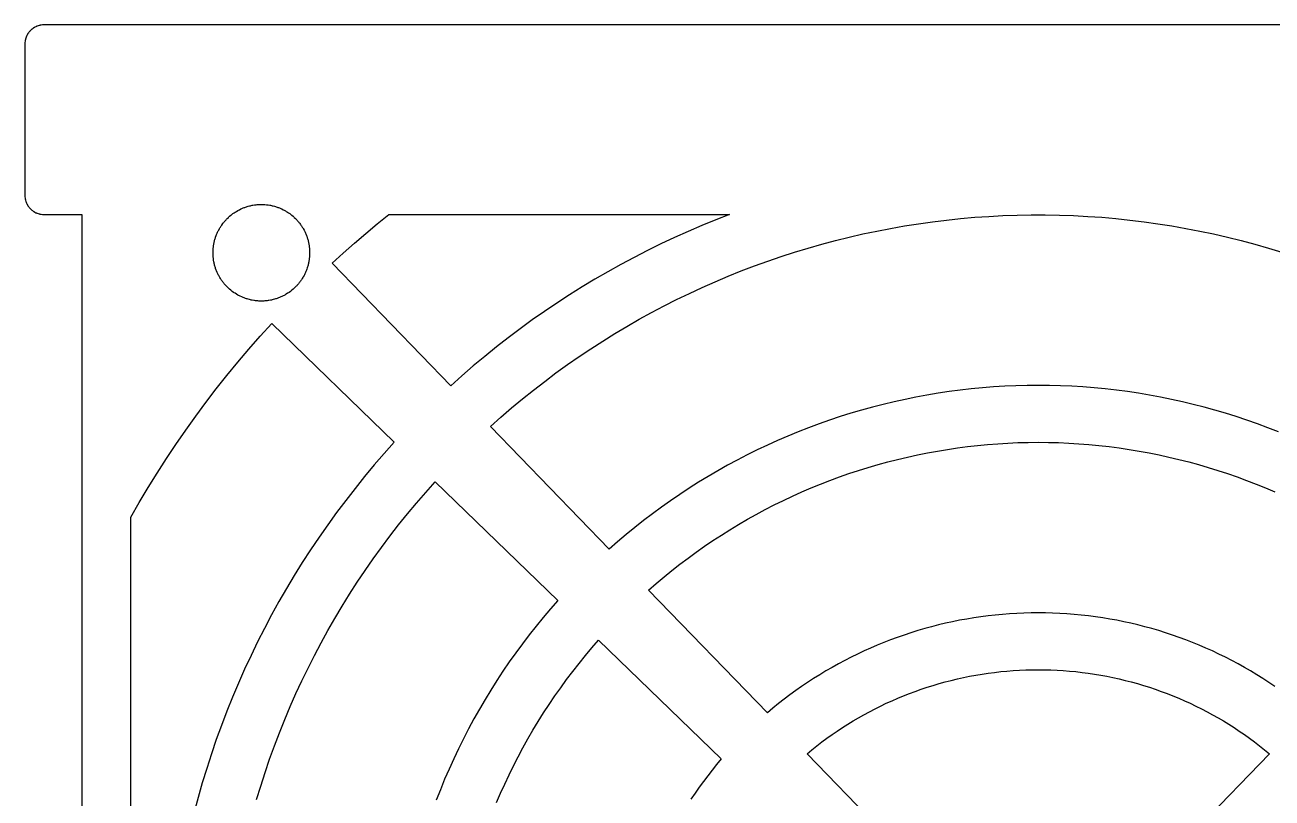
# Model space of a CAD drawing. Header units: metres. Extents: x -3 to 104, y -8 to 202.
# Drawn here: x -3 to 62.8, y 161.5 to 202.2 of the extents above; entities that cross this region are included whole.
import ezdxf

# ---------------------------------------------------------------- set-up
doc = ezdxf.new("R2010")
doc.units = ezdxf.units.M

msp = doc.modelspace()

# ---------------------------------------------------------------- linework, layer by layer
for p, q in [((-2.60156, 202.049), (-2.62891, 202.027)), ((-2.58789, 202.059), (-2.60156, 202.049)), ((-2.57324, 202.069), (-2.58789, 202.059)), ((-2.55957, 202.079), (-2.57324, 202.069)), ((-2.54492, 202.089), (-2.55957, 202.079)), ((-2.53027, 202.098), (-2.54492, 202.089)), ((-2.51465, 202.107), (-2.53027, 202.098)), ((-2.5, 202.116), (-2.51465, 202.107)), ((-2.48438, 202.125), (-2.5, 202.116)), ((-2.46973, 202.133), (-2.48438, 202.125)), ((-2.42285, 202.156), (-2.46973, 202.133)), ((-2.40625, 202.163), (-2.42285, 202.156)), ((-2.39062, 202.171), (-2.40625, 202.163)), ((-2.375, 202.177), (-2.39062, 202.171)), ((-2.3584, 202.184), (-2.375, 202.177)), ((-2.30859, 202.201), (-2.3584, 202.184)), ((-2.24219, 202.221), (-2.30859, 202.201)), ((-2.22461, 202.225), (-2.24219, 202.221)), ((-2.20801, 202.229), (-2.22461, 202.225)), ((-2.19043, 202.231), (-2.20801, 202.229)), ((-2.17383, 202.234), (-2.19043, 202.231)), ((-2.15625, 202.237), (-2.17383, 202.234)), ((-2.13965, 202.24), (-2.15625, 202.237)), ((-2.06934, 202.248), (-2.13965, 202.24)), ((-2.05273, 202.249), (-2.06934, 202.248)), ((-2.03516, 202.249), (-2.05273, 202.249)), ((-2.01758, 202.25), (-2.03516, 202.249)), ((103.018, 202.25), (-2.01758, 202.25)), ((-2.99023, 201.39), (-2.99805, 201.319)), ((-2.9873, 201.406), (-2.99023, 201.39)), ((-2.98438, 201.424), (-2.9873, 201.406)), ((-2.98145, 201.44), (-2.98438, 201.424)), ((-2.97852, 201.458), (-2.98145, 201.44)), ((-2.97461, 201.475), (-2.97852, 201.458)), ((-2.9707, 201.492), (-2.97461, 201.475)), ((-2.95117, 201.559), (-2.9707, 201.492)), ((-2.93359, 201.608), (-2.95117, 201.559)), ((-2.92676, 201.625), (-2.93359, 201.608)), ((-2.9209, 201.641), (-2.92676, 201.625)), ((-2.91309, 201.656), (-2.9209, 201.641)), ((-2.90625, 201.673), (-2.91309, 201.656)), ((-2.88281, 201.72), (-2.90625, 201.673)), ((-2.875, 201.734), (-2.88281, 201.72)), ((-2.86621, 201.75), (-2.875, 201.734)), ((-2.85742, 201.765), (-2.86621, 201.75)), ((-2.84766, 201.78), (-2.85742, 201.765)), ((-2.83887, 201.795), (-2.84766, 201.78)), ((-2.8291, 201.81), (-2.83887, 201.795)), ((-2.81934, 201.823), (-2.8291, 201.81)), ((-2.80859, 201.838), (-2.81934, 201.823)), ((-2.79883, 201.852), (-2.80859, 201.838)), ((-2.77734, 201.879), (-2.79883, 201.852)), ((-2.76562, 201.893), (-2.77734, 201.879)), ((-2.75488, 201.906), (-2.76562, 201.893)), ((-2.71973, 201.944), (-2.75488, 201.906)), ((-2.69434, 201.97), (-2.71973, 201.944)), ((-2.65625, 202.005), (-2.69434, 201.97)), ((-2.64258, 202.016), (-2.65625, 202.005)), ((-2.62891, 202.027), (-2.64258, 202.016)), ((-2.99902, 201.285), (-3, 201.268)), ((-3, 201.268), (-3, 193.232)), ((-2.99805, 201.319), (-2.99902, 201.303)), ((-2.99902, 201.303), (-2.99902, 201.285)), ((-3, 193.232), (-2.99902, 193.215)), ((-2.99902, 193.215), (-2.99902, 193.197)), ((-2.99902, 193.197), (-2.99805, 193.181)), ((-2.99805, 193.181), (-2.99023, 193.11)), ((-2.99023, 193.11), (-2.9873, 193.094)), ((-2.9873, 193.094), (-2.98438, 193.076)), ((-2.98438, 193.076), (-2.98145, 193.06)), ((-2.98145, 193.06), (-2.97852, 193.042)), ((-2.97852, 193.042), (-2.97461, 193.025)), ((-2.97461, 193.025), (-2.9707, 193.008)), ((-2.9707, 193.008), (-2.95117, 192.941)), ((-2.95117, 192.941), (-2.93359, 192.892)), ((-2.93359, 192.892), (-2.92676, 192.875)), ((-2.92676, 192.875), (-2.9209, 192.859)), ((-2.9209, 192.859), (-2.91309, 192.844)), ((-2.91309, 192.844), (-2.90625, 192.827)), ((-2.90625, 192.827), (-2.88281, 192.78)), ((-2.88281, 192.78), (-2.875, 192.766)), ((-2.875, 192.766), (-2.86621, 192.75)), ((-2.86621, 192.75), (-2.85742, 192.735)), ((-2.85742, 192.735), (-2.84766, 192.72)), ((-2.84766, 192.72), (-2.83887, 192.705)), ((-2.83887, 192.705), (-2.8291, 192.69)), ((-2.8291, 192.69), (-2.81934, 192.677)), ((-2.81934, 192.677), (-2.80859, 192.662)), ((-2.80859, 192.662), (-2.79883, 192.648)), ((-2.79883, 192.648), (-2.77734, 192.621)), ((-2.77734, 192.621), (-2.76562, 192.607)), ((-2.76562, 192.607), (-2.75488, 192.594)), ((-2.75488, 192.594), (-2.71973, 192.556)), ((-2.71973, 192.556), (-2.69434, 192.53)), ((-2.69434, 192.53), (-2.65625, 192.495)), ((-2.65625, 192.495), (-2.64258, 192.484)), ((-2.64258, 192.484), (-2.62891, 192.473)), ((-2.62891, 192.473), (-2.60156, 192.451)), ((-2.60156, 192.451), (-2.58789, 192.441)), ((-2.58789, 192.441), (-2.57324, 192.431)), ((-2.57324, 192.431), (-2.55957, 192.421)), ((-2.55957, 192.421), (-2.54492, 192.411)), ((-2.54492, 192.411), (-2.53027, 192.402)), ((-2.53027, 192.402), (-2.51465, 192.393)), ((-2.51465, 192.393), (-2.5, 192.384)), ((-2.5, 192.384), (-2.48438, 192.375)), ((-2.48438, 192.375), (-2.46973, 192.367)), ((-2.46973, 192.367), (-2.42285, 192.344)), ((-2.42285, 192.344), (-2.40625, 192.337)), ((-2.40625, 192.337), (-2.39062, 192.329)), ((-2.39062, 192.329), (-2.375, 192.323)), ((-2.375, 192.323), (-2.3584, 192.316)), ((-2.3584, 192.316), (-2.30859, 192.299)), ((-2.30859, 192.299), (-2.24219, 192.279)), ((-2.24219, 192.279), (-2.22461, 192.275)), ((-2.22461, 192.275), (-2.20801, 192.271)), ((-2.20801, 192.271), (-2.19043, 192.269)), ((-2.19043, 192.269), (-2.17383, 192.266)), ((-2.17383, 192.266), (-2.15625, 192.263)), ((-2.15625, 192.263), (-2.13965, 192.26)), ((-2.13965, 192.26), (-2.06934, 192.252)), ((-2.06934, 192.252), (-2.05273, 192.251)), ((-2.05273, 192.251), (-2.03516, 192.251)), ((-2.03516, 192.251), (-2.01758, 192.25)), ((-2.01758, 192.25), (0, 192.25)), ((0, 192.25), (0, 10)), ((7.80176, 192.154), (7.87012, 192.211)), ((7.87012, 192.211), (7.90527, 192.239)), ((7.90527, 192.239), (7.94043, 192.266)), ((7.94043, 192.266), (7.97656, 192.293)), ((7.97656, 192.293), (8.04883, 192.344)), ((8.04883, 192.344), (8.08594, 192.368)), ((8.08594, 192.368), (8.16211, 192.415)), ((8.16211, 192.415), (8.23828, 192.46)), ((8.23828, 192.46), (8.27832, 192.481)), ((8.27832, 192.481), (8.31738, 192.502)), ((8.31738, 192.502), (8.39746, 192.541)), ((8.39746, 192.541), (8.4375, 192.56)), ((8.4375, 192.56), (8.47852, 192.577)), ((8.47852, 192.577), (8.51953, 192.594)), ((8.51953, 192.594), (8.56152, 192.61)), ((8.56152, 192.61), (8.60254, 192.626)), ((8.60254, 192.626), (8.64453, 192.641)), ((8.64453, 192.641), (8.68652, 192.654)), ((8.68652, 192.654), (8.72949, 192.668)), ((8.72949, 192.668), (8.77246, 192.681)), ((8.77246, 192.681), (8.8584, 192.704)), ((8.8584, 192.704), (8.90137, 192.714)), ((8.90137, 192.714), (8.94531, 192.724)), ((8.94531, 192.724), (8.98828, 192.732)), ((8.98828, 192.732), (9.03223, 192.741)), ((9.03223, 192.741), (9.12012, 192.755)), ((9.12012, 192.755), (9.16406, 192.761)), ((9.16406, 192.761), (9.20801, 192.766)), ((9.20801, 192.766), (9.25293, 192.77)), ((9.25293, 192.77), (9.29688, 192.773)), ((9.29688, 192.773), (9.3418, 192.776)), ((9.3418, 192.776), (9.38574, 192.778)), ((9.38574, 192.778), (9.43066, 192.779)), ((9.43066, 192.779), (9.51953, 192.779)), ((9.51953, 192.779), (9.56445, 192.778)), ((9.56445, 192.778), (9.6084, 192.776)), ((9.6084, 192.776), (9.65332, 192.773)), ((9.65332, 192.773), (9.74121, 192.766)), ((9.74121, 192.766), (9.78613, 192.761)), ((9.78613, 192.761), (9.83008, 192.755)), ((9.83008, 192.755), (9.91797, 192.741)), ((9.91797, 192.741), (9.96191, 192.732)), ((9.96191, 192.732), (10.0049, 192.724)), ((10.0049, 192.724), (10.0488, 192.714)), ((10.0488, 192.714), (10.0918, 192.704)), ((10.0918, 192.704), (10.1777, 192.681)), ((10.1777, 192.681), (10.2207, 192.668)), ((10.2207, 192.668), (10.2627, 192.654)), ((10.2627, 192.654), (10.3057, 192.641)), ((10.3057, 192.641), (10.3467, 192.626)), ((10.3467, 192.626), (10.3887, 192.61)), ((10.3887, 192.61), (10.4307, 192.594)), ((10.4307, 192.594), (10.4717, 192.577)), ((10.4717, 192.577), (10.5117, 192.56)), ((10.5117, 192.56), (10.5527, 192.541)), ((10.5527, 192.541), (10.6328, 192.502)), ((10.6328, 192.502), (10.6719, 192.481)), ((10.6719, 192.481), (10.7109, 192.46)), ((10.7109, 192.46), (10.75, 192.438)), ((10.75, 192.438), (10.7881, 192.415)), ((10.7881, 192.415), (10.8643, 192.368)), ((10.8643, 192.368), (10.9014, 192.344)), ((10.9014, 192.344), (10.9736, 192.293)), ((10.9736, 192.293), (11.0098, 192.266)), ((11.0098, 192.266), (11.0449, 192.239)), ((11.0449, 192.239), (11.0801, 192.211)), ((11.0801, 192.211), (11.1484, 192.154)), ((15.5938, 191.753), (16.208, 192.25)), ((16.208, 192.25), (34.1885, 192.25)), ((34.1885, 192.25), (33.4531, 191.964)), ((47.8652, 192.15), (48.6104, 192.189)), ((48.6104, 192.189), (49.3555, 192.215)), ((49.3555, 192.215), (50.1016, 192.228)), ((50.1016, 192.228), (50.8477, 192.228)), ((50.8477, 192.228), (51.5938, 192.215)), ((51.5938, 192.215), (52.3398, 192.189)), ((52.3398, 192.189), (53.085, 192.15)), ((7.2666, 191.505), (7.28906, 191.543)), ((7.28906, 191.543), (7.3125, 191.581)), ((7.3125, 191.581), (7.33594, 191.618)), ((7.33594, 191.618), (7.36133, 191.655)), ((7.36133, 191.655), (7.38574, 191.692)), ((7.38574, 191.692), (7.43848, 191.765)), ((7.43848, 191.765), (7.46582, 191.8)), ((7.46582, 191.8), (7.49316, 191.834)), ((7.49316, 191.834), (7.52148, 191.869)), ((7.52148, 191.869), (7.58008, 191.936)), ((7.58008, 191.936), (7.61035, 191.969)), ((7.61035, 191.969), (7.64062, 192.001)), ((7.64062, 192.001), (7.67188, 192.032)), ((7.67188, 192.032), (7.73633, 192.095)), ((7.73633, 192.095), (7.76855, 192.125)), ((7.76855, 192.125), (7.80176, 192.154)), ((11.1484, 192.154), (11.1816, 192.125)), ((11.1816, 192.125), (11.2139, 192.095)), ((11.2139, 192.095), (11.2783, 192.032)), ((11.2783, 192.032), (11.3096, 192.001)), ((11.3096, 192.001), (11.3398, 191.969)), ((11.3398, 191.969), (11.3701, 191.936)), ((11.3701, 191.936), (11.4287, 191.869)), ((11.4287, 191.869), (11.457, 191.834)), ((11.457, 191.834), (11.4844, 191.8)), ((11.4844, 191.8), (11.5117, 191.765)), ((11.5117, 191.765), (11.5381, 191.729)), ((11.5381, 191.729), (11.5635, 191.692)), ((11.5635, 191.692), (11.5889, 191.655)), ((11.5889, 191.655), (11.6377, 191.581)), ((11.6377, 191.581), (11.6611, 191.543)), ((11.6611, 191.543), (11.6836, 191.505)), ((14.9863, 191.248), (15.5938, 191.753)), ((32.7217, 191.666), (31.9961, 191.354)), ((33.4531, 191.964), (32.7217, 191.666)), ((41.9512, 191.376), (42.6836, 191.518)), ((42.6836, 191.518), (43.4189, 191.646)), ((43.4189, 191.646), (44.1553, 191.763)), ((44.1553, 191.763), (44.8945, 191.866)), ((44.8945, 191.866), (45.6348, 191.956)), ((45.6348, 191.956), (46.377, 192.034)), ((46.377, 192.034), (47.1211, 192.099)), ((47.1211, 192.099), (47.8652, 192.15)), ((53.085, 192.15), (53.8291, 192.099)), ((53.8291, 192.099), (54.5723, 192.034)), ((54.5723, 192.034), (55.3145, 191.956)), ((55.3145, 191.956), (56.0557, 191.866)), ((56.0557, 191.866), (56.7939, 191.763)), ((56.7939, 191.763), (57.5312, 191.646)), ((57.5312, 191.646), (58.2666, 191.518)), ((58.2666, 191.518), (58.999, 191.376)), ((7.00098, 190.847), (7.01172, 190.89)), ((7.01172, 190.89), (7.02344, 190.933)), ((7.02344, 190.933), (7.03613, 190.975)), ((7.03613, 190.975), (7.0498, 191.018)), ((7.0498, 191.018), (7.06348, 191.06)), ((7.06348, 191.06), (7.09473, 191.144)), ((7.09473, 191.144), (7.11035, 191.185)), ((7.11035, 191.185), (7.14551, 191.267)), ((7.14551, 191.267), (7.16406, 191.308)), ((7.16406, 191.308), (7.18262, 191.348)), ((7.18262, 191.348), (7.20312, 191.388)), ((7.20312, 191.388), (7.22363, 191.427)), ((7.22363, 191.427), (7.2666, 191.505)), ((11.6836, 191.505), (11.7266, 191.427)), ((11.7266, 191.427), (11.7471, 191.388)), ((11.7471, 191.388), (11.7861, 191.308)), ((11.7861, 191.308), (11.8047, 191.267)), ((11.8047, 191.267), (11.8223, 191.226)), ((11.8223, 191.226), (11.8555, 191.144)), ((11.8555, 191.144), (11.8711, 191.102)), ((11.8711, 191.102), (11.9004, 191.018)), ((11.9004, 191.018), (11.9141, 190.975)), ((11.9141, 190.975), (11.9258, 190.933)), ((11.9258, 190.933), (11.9385, 190.89)), ((11.9385, 190.89), (11.9492, 190.847)), ((14.3857, 190.733), (14.9863, 191.248)), ((31.2754, 191.031), (30.5605, 190.695)), ((31.9961, 191.354), (31.2754, 191.031)), ((39.0488, 190.684), (39.7695, 190.876)), ((39.7695, 190.876), (40.4941, 191.055)), ((40.4941, 191.055), (41.2207, 191.222)), ((41.2207, 191.222), (41.9512, 191.376)), ((58.999, 191.376), (59.7295, 191.222)), ((59.7295, 191.222), (60.4561, 191.055)), ((60.4561, 191.055), (61.1807, 190.876)), ((61.1807, 190.876), (61.9014, 190.684)), ((6.9248, 190.229), (6.92676, 190.318)), ((6.92676, 190.141), (6.9248, 190.229)), ((6.92676, 190.318), (6.92871, 190.363)), ((6.92871, 190.363), (6.93164, 190.407)), ((6.93164, 190.407), (6.93457, 190.452)), ((6.93457, 190.452), (6.94434, 190.54)), ((6.94434, 190.54), (6.9502, 190.584)), ((6.9502, 190.584), (6.95605, 190.629)), ((6.95605, 190.629), (6.96387, 190.672)), ((6.96387, 190.672), (6.97168, 190.716)), ((6.97168, 190.716), (6.98047, 190.76)), ((6.98047, 190.76), (6.99023, 190.803)), ((6.99023, 190.803), (7.00098, 190.847)), ((11.9492, 190.847), (11.96, 190.803)), ((11.96, 190.803), (11.9697, 190.76)), ((11.9697, 190.76), (11.9785, 190.716)), ((11.9785, 190.716), (11.9863, 190.672)), ((11.9863, 190.672), (11.9932, 190.629)), ((11.9932, 190.629), (12, 190.584)), ((12, 190.584), (12.0059, 190.54)), ((12.0059, 190.54), (12.0156, 190.452)), ((12.0156, 190.452), (12.0186, 190.407)), ((12.0186, 190.407), (12.0215, 190.363)), ((12.0215, 190.363), (12.0234, 190.318)), ((12.0234, 190.318), (12.0254, 190.229)), ((12.0254, 190.229), (12.0234, 190.141)), ((13.208, 189.68), (13.793, 190.211)), ((13.793, 190.211), (14.3857, 190.733)), ((29.8516, 190.348), (29.1494, 189.987)), ((30.5605, 190.695), (29.8516, 190.348)), ((36.9072, 190.033), (37.6172, 190.262)), ((37.6172, 190.262), (38.3311, 190.479)), ((38.3311, 190.479), (39.0488, 190.684)), ((61.9014, 190.684), (62.6191, 190.479)), ((62.6191, 190.479), (63.333, 190.262)), ((6.92871, 190.096), (6.92676, 190.141)), ((6.93164, 190.052), (6.92871, 190.096)), ((6.93457, 190.007), (6.93164, 190.052)), ((6.94434, 189.919), (6.93457, 190.007)), ((6.95605, 189.831), (6.94434, 189.919)), ((6.97168, 189.743), (6.95605, 189.831)), ((6.98047, 189.699), (6.97168, 189.743)), ((6.99023, 189.656), (6.98047, 189.699)), ((7.00098, 189.612), (6.99023, 189.656)), ((7.01172, 189.569), (7.00098, 189.612)), ((7.02344, 189.526), (7.01172, 189.569)), ((11.9385, 189.569), (11.9258, 189.526)), ((11.9492, 189.612), (11.9385, 189.569)), ((11.96, 189.656), (11.9492, 189.612)), ((11.9697, 189.699), (11.96, 189.656)), ((11.9785, 189.743), (11.9697, 189.699)), ((11.9863, 189.787), (11.9785, 189.743)), ((12, 189.875), (11.9863, 189.787)), ((12.0059, 189.919), (12, 189.875)), ((12.0156, 190.007), (12.0059, 189.919)), ((12.0186, 190.052), (12.0156, 190.007)), ((12.0215, 190.096), (12.0186, 190.052)), ((12.0234, 190.141), (12.0215, 190.096)), ((19.4727, 183.213), (13.208, 189.68)), ((28.4521, 189.615), (27.7627, 189.231)), ((29.1494, 189.987), (28.4521, 189.615)), ((35.499, 189.537), (36.2012, 189.791)), ((36.2012, 189.791), (36.9072, 190.033)), ((7.03613, 189.484), (7.02344, 189.526)), ((7.0498, 189.441), (7.03613, 189.484)), ((7.06348, 189.399), (7.0498, 189.441)), ((7.09473, 189.315), (7.06348, 189.399)), ((7.11035, 189.274), (7.09473, 189.315)), ((7.14551, 189.192), (7.11035, 189.274)), ((7.16406, 189.152), (7.14551, 189.192)), ((7.18262, 189.111), (7.16406, 189.152)), ((7.20312, 189.072), (7.18262, 189.111)), ((7.22363, 189.032), (7.20312, 189.072)), ((7.2666, 188.954), (7.22363, 189.032)), ((7.28906, 188.916), (7.2666, 188.954)), ((7.3125, 188.878), (7.28906, 188.916)), ((11.6611, 188.916), (11.6377, 188.878)), ((11.6836, 188.954), (11.6611, 188.916)), ((11.7266, 189.032), (11.6836, 188.954)), ((11.7471, 189.072), (11.7266, 189.032)), ((11.7666, 189.111), (11.7471, 189.072)), ((11.7861, 189.152), (11.7666, 189.111)), ((11.8047, 189.192), (11.7861, 189.152)), ((11.8223, 189.233), (11.8047, 189.192)), ((11.8555, 189.315), (11.8223, 189.233)), ((11.8711, 189.357), (11.8555, 189.315)), ((11.9004, 189.441), (11.8711, 189.357)), ((11.9141, 189.484), (11.9004, 189.441)), ((11.9258, 189.526), (11.9141, 189.484)), ((27.7627, 189.231), (27.0791, 188.836)), ((33.4219, 188.703), (34.1094, 188.993)), ((34.1094, 188.993), (34.8018, 189.271)), ((34.8018, 189.271), (35.499, 189.537)), ((7.33594, 188.841), (7.3125, 188.878)), ((7.36133, 188.804), (7.33594, 188.841)), ((7.38574, 188.767), (7.36133, 188.804)), ((7.41211, 188.73), (7.38574, 188.767)), ((7.43848, 188.695), (7.41211, 188.73)), ((7.46582, 188.659), (7.43848, 188.695)), ((7.49316, 188.625), (7.46582, 188.659)), ((7.52148, 188.591), (7.49316, 188.625)), ((7.55078, 188.557), (7.52148, 188.591)), ((7.58008, 188.523), (7.55078, 188.557)), ((7.61035, 188.49), (7.58008, 188.523)), ((7.64062, 188.458), (7.61035, 188.49)), ((7.67188, 188.427), (7.64062, 188.458)), ((7.73633, 188.364), (7.67188, 188.427)), ((7.76855, 188.335), (7.73633, 188.364)), ((7.80176, 188.305), (7.76855, 188.335)), ((7.87012, 188.248), (7.80176, 188.305)), ((7.90527, 188.22), (7.87012, 188.248)), ((11.0801, 188.248), (11.0449, 188.22)), ((11.1484, 188.305), (11.0801, 188.248)), ((11.1816, 188.335), (11.1484, 188.305)), ((11.2139, 188.364), (11.1816, 188.335)), ((11.2783, 188.427), (11.2139, 188.364)), ((11.3096, 188.458), (11.2783, 188.427)), ((11.3398, 188.49), (11.3096, 188.458)), ((11.3701, 188.523), (11.3398, 188.49)), ((11.3994, 188.557), (11.3701, 188.523)), ((11.4287, 188.591), (11.3994, 188.557)), ((11.457, 188.625), (11.4287, 188.591)), ((11.4844, 188.659), (11.457, 188.625)), ((11.5117, 188.695), (11.4844, 188.659)), ((11.5381, 188.73), (11.5117, 188.695)), ((11.5635, 188.767), (11.5381, 188.73)), ((11.5889, 188.804), (11.5635, 188.767)), ((11.6377, 188.878), (11.5889, 188.804)), ((26.4023, 188.428), (25.7334, 188.009)), ((27.0791, 188.836), (26.4023, 188.428)), ((32.0625, 188.088), (32.7402, 188.401)), ((32.7402, 188.401), (33.4219, 188.703)), ((7.94043, 188.193), (7.90527, 188.22)), ((8.0127, 188.141), (7.94043, 188.193)), ((8.04883, 188.115), (8.0127, 188.141)), ((8.08594, 188.091), (8.04883, 188.115)), ((8.16211, 188.044), (8.08594, 188.091)), ((8.23828, 187.999), (8.16211, 188.044)), ((8.27832, 187.979), (8.23828, 187.999)), ((8.31738, 187.957), (8.27832, 187.979)), ((8.35742, 187.938), (8.31738, 187.957)), ((8.4375, 187.9), (8.35742, 187.938)), ((8.47852, 187.882), (8.4375, 187.9)), ((8.51953, 187.865), (8.47852, 187.882)), ((8.56152, 187.849), (8.51953, 187.865)), ((8.60254, 187.833), (8.56152, 187.849)), ((8.64453, 187.818), (8.60254, 187.833)), ((8.68652, 187.805), (8.64453, 187.818)), ((8.72949, 187.791), (8.68652, 187.805)), ((8.77246, 187.778), (8.72949, 187.791)), ((8.8584, 187.755), (8.77246, 187.778)), ((8.90137, 187.745), (8.8584, 187.755)), ((8.94531, 187.735), (8.90137, 187.745)), ((8.98828, 187.727), (8.94531, 187.735)), ((9.07617, 187.711), (8.98828, 187.727)), ((9.12012, 187.704), (9.07617, 187.711)), ((9.16406, 187.698), (9.12012, 187.704)), ((9.20801, 187.693), (9.16406, 187.698)), ((9.25293, 187.689), (9.20801, 187.693)), ((9.29688, 187.686), (9.25293, 187.689)), ((9.3418, 187.683), (9.29688, 187.686)), ((9.38574, 187.681), (9.3418, 187.683)), ((9.43066, 187.68), (9.38574, 187.681)), ((9.51953, 187.68), (9.43066, 187.68)), ((9.56445, 187.681), (9.51953, 187.68)), ((9.6084, 187.683), (9.56445, 187.681)), ((9.65332, 187.686), (9.6084, 187.683)), ((9.74121, 187.693), (9.65332, 187.686)), ((9.78613, 187.698), (9.74121, 187.693)), ((9.83008, 187.704), (9.78613, 187.698)), ((9.87402, 187.711), (9.83008, 187.704)), ((9.96191, 187.727), (9.87402, 187.711)), ((10.0049, 187.735), (9.96191, 187.727)), ((10.0488, 187.745), (10.0049, 187.735)), ((10.0918, 187.755), (10.0488, 187.745)), ((10.1777, 187.778), (10.0918, 187.755)), ((10.2207, 187.791), (10.1777, 187.778)), ((10.2627, 187.805), (10.2207, 187.791)), ((10.3057, 187.818), (10.2627, 187.805)), ((10.3467, 187.833), (10.3057, 187.818)), ((10.3887, 187.849), (10.3467, 187.833)), ((10.4307, 187.865), (10.3887, 187.849)), ((10.4717, 187.882), (10.4307, 187.865)), ((10.5117, 187.9), (10.4717, 187.882)), ((10.5527, 187.919), (10.5117, 187.9)), ((10.5928, 187.938), (10.5527, 187.919)), ((10.6328, 187.957), (10.5928, 187.938)), ((10.6719, 187.979), (10.6328, 187.957)), ((10.7109, 187.999), (10.6719, 187.979)), ((10.75, 188.021), (10.7109, 187.999)), ((10.7881, 188.044), (10.75, 188.021)), ((10.8643, 188.091), (10.7881, 188.044)), ((10.9014, 188.115), (10.8643, 188.091)), ((10.9375, 188.141), (10.9014, 188.115)), ((11.0098, 188.193), (10.9375, 188.141)), ((11.0449, 188.22), (11.0098, 188.193)), ((25.0713, 187.578), (24.417, 187.137)), ((25.7334, 188.009), (25.0713, 187.578)), ((30.7256, 187.426), (31.3916, 187.763)), ((31.3916, 187.763), (32.0625, 188.088)), ((24.417, 187.137), (23.7695, 186.684)), ((29.4121, 186.718), (30.0654, 187.077)), ((30.0654, 187.077), (30.7256, 187.426)), ((9.41699, 185.825), (10.0254, 186.496)), ((10.0254, 186.496), (16.4922, 180.232)), ((23.7695, 186.684), (23.1309, 186.22)), ((28.124, 185.964), (28.7646, 186.347)), ((28.7646, 186.347), (29.4121, 186.718)), ((8.82031, 185.145), (9.41699, 185.825)), ((22.5, 185.745), (21.877, 185.26)), ((23.1309, 186.22), (22.5, 185.745)), ((27.4902, 185.571), (28.124, 185.964)), ((8.23535, 184.454), (8.82031, 185.145)), ((21.877, 185.26), (21.2627, 184.764)), ((26.2432, 184.751), (26.8633, 185.167)), ((26.8633, 185.167), (27.4902, 185.571)), ((7.66113, 183.755), (8.23535, 184.454)), ((21.2627, 184.764), (20.6572, 184.257)), ((25.0244, 183.89), (25.6299, 184.325)), ((25.6299, 184.325), (26.2432, 184.751)), ((7.09863, 183.045), (7.66113, 183.755)), ((20.0605, 183.739), (19.4727, 183.213)), ((20.6572, 184.257), (20.0605, 183.739)), ((24.4277, 183.442), (25.0244, 183.89)), ((6.54785, 182.327), (7.09863, 183.045)), ((23.2559, 182.518), (23.8379, 182.985)), ((23.8379, 182.985), (24.4277, 183.442)), ((46.3545, 182.979), (45.7686, 182.902)), ((46.9404, 183.045), (46.3545, 182.979)), ((47.5283, 183.102), (46.9404, 183.045)), ((48.1162, 183.147), (47.5283, 183.102)), ((48.7051, 183.184), (48.1162, 183.147)), ((49.2949, 183.209), (48.7051, 183.184)), ((49.8848, 183.225), (49.2949, 183.209)), ((50.4746, 183.229), (49.8848, 183.225)), ((51.0654, 183.225), (50.4746, 183.229)), ((51.6553, 183.209), (51.0654, 183.225)), ((52.2451, 183.184), (51.6553, 183.209)), ((52.834, 183.147), (52.2451, 183.184)), ((53.4219, 183.102), (52.834, 183.147)), ((54.0098, 183.045), (53.4219, 183.102)), ((54.5957, 182.979), (54.0098, 183.045)), ((55.1807, 182.902), (54.5957, 182.979)), ((6.00977, 181.6), (6.54785, 182.327)), ((22.6826, 182.041), (23.2559, 182.518)), ((42.8682, 182.367), (42.2939, 182.23)), ((43.4443, 182.495), (42.8682, 182.367)), ((44.0225, 182.611), (43.4443, 182.495)), ((44.6025, 182.719), (44.0225, 182.611)), ((45.1855, 182.815), (44.6025, 182.719)), ((45.7686, 182.902), (45.1855, 182.815)), ((55.7646, 182.815), (55.1807, 182.902)), ((56.3467, 182.719), (55.7646, 182.815)), ((56.9277, 182.611), (56.3467, 182.719)), ((57.5059, 182.495), (56.9277, 182.611)), ((58.082, 182.367), (57.5059, 182.495)), ((58.6562, 182.23), (58.082, 182.367)), ((22.1172, 181.554), (22.6826, 182.041)), ((40.5869, 181.76), (40.0244, 181.584)), ((41.1533, 181.927), (40.5869, 181.76)), ((41.7227, 182.084), (41.1533, 181.927)), ((42.2939, 182.23), (41.7227, 182.084)), ((59.2275, 182.084), (58.6562, 182.23)), ((59.7969, 181.927), (59.2275, 182.084)), ((60.3623, 181.76), (59.7969, 181.927)), ((60.9258, 181.584), (60.3623, 181.76)), ((5.48242, 180.863), (6.00977, 181.6)), ((21.5605, 181.057), (22.1172, 181.554)), ((27.8262, 174.588), (21.5605, 181.057)), ((38.3545, 180.996), (37.8047, 180.78)), ((38.9072, 181.201), (38.3545, 180.996)), ((39.4639, 181.397), (38.9072, 181.201)), ((40.0244, 181.584), (39.4639, 181.397)), ((61.4854, 181.397), (60.9258, 181.584)), ((62.042, 181.201), (61.4854, 181.397)), ((62.5957, 180.996), (62.042, 181.201)), ((63.1455, 180.78), (62.5957, 180.996)), ((4.96875, 180.119), (5.48242, 180.863)), ((37.2588, 180.556), (36.7178, 180.322)), ((37.8047, 180.78), (37.2588, 180.556)), ((4.46582, 179.366), (4.96875, 180.119)), ((16.4922, 180.232), (15.958, 179.636)), ((35.6465, 179.825), (35.1182, 179.563)), ((36.1797, 180.078), (35.6465, 179.825)), ((36.7178, 180.322), (36.1797, 180.078)), ((44.0986, 179.566), (44.623, 179.672)), ((44.623, 179.672), (45.1494, 179.769)), ((45.1494, 179.769), (45.6777, 179.856)), ((45.6777, 179.856), (46.207, 179.935)), ((46.207, 179.935), (46.7373, 180.004)), ((46.7373, 180.004), (47.2695, 180.063)), ((47.2695, 180.063), (47.8027, 180.114)), ((47.8027, 180.114), (48.3359, 180.155)), ((48.3359, 180.155), (48.8701, 180.188)), ((48.8701, 180.188), (49.4053, 180.211)), ((49.4053, 180.211), (49.9395, 180.225)), ((49.9395, 180.225), (50.4746, 180.229)), ((50.4746, 180.229), (51.0098, 180.225)), ((51.0098, 180.225), (51.5449, 180.211)), ((51.5449, 180.211), (52.0801, 180.188)), ((52.0801, 180.188), (52.6143, 180.155)), ((52.6143, 180.155), (53.1475, 180.114)), ((53.1475, 180.114), (53.6807, 180.063)), ((53.6807, 180.063), (54.2119, 180.004)), ((54.2119, 180.004), (54.7432, 179.935)), ((54.7432, 179.935), (55.2725, 179.856)), ((55.2725, 179.856), (55.8008, 179.769)), ((55.8008, 179.769), (56.3271, 179.672)), ((56.3271, 179.672), (56.8516, 179.566)), ((3.97656, 178.604), (4.46582, 179.366)), ((15.4336, 179.031), (14.9209, 178.417)), ((15.958, 179.636), (15.4336, 179.031)), ((34.0742, 179.013), (33.5596, 178.723)), ((34.5938, 179.292), (34.0742, 179.013)), ((35.1182, 179.563), (34.5938, 179.292)), ((41.5068, 178.904), (42.0205, 179.055)), ((42.0205, 179.055), (42.5361, 179.196)), ((42.5361, 179.196), (43.0547, 179.328)), ((43.0547, 179.328), (43.5762, 179.452)), ((43.5762, 179.452), (44.0986, 179.566)), ((56.8516, 179.566), (57.374, 179.452)), ((57.374, 179.452), (57.8945, 179.328)), ((57.8945, 179.328), (58.4131, 179.196)), ((58.4131, 179.196), (58.9297, 179.055)), ((58.9297, 179.055), (59.4434, 178.904)), ((3.49902, 177.835), (3.97656, 178.604)), ((14.9209, 178.417), (14.418, 177.794)), ((33.0498, 178.425), (32.5459, 178.118)), ((33.5596, 178.723), (33.0498, 178.425)), ((39.4805, 178.215), (39.9824, 178.399)), ((39.9824, 178.399), (40.4873, 178.577)), ((40.4873, 178.577), (40.9961, 178.745)), ((40.9961, 178.745), (41.5068, 178.904)), ((59.4434, 178.904), (59.9541, 178.745)), ((59.9541, 178.745), (60.4619, 178.577)), ((60.4619, 178.577), (60.9678, 178.399)), ((60.9678, 178.399), (61.4697, 178.215)), ((3.03516, 177.059), (3.49902, 177.835)), ((14.418, 177.794), (13.9268, 177.162)), ((18.1514, 177.587), (18.6484, 178.144)), ((18.6484, 178.144), (25.1172, 171.878)), ((32.0479, 177.803), (31.5547, 177.479)), ((32.5459, 178.118), (32.0479, 177.803)), ((37.9951, 177.606), (38.4863, 177.817)), ((38.4863, 177.817), (38.9814, 178.021)), ((38.9814, 178.021), (39.4805, 178.215)), ((61.4697, 178.215), (61.9678, 178.021)), ((61.9678, 178.021), (62.4639, 177.817)), ((62.4639, 177.817), (62.9551, 177.606)), ((2.58301, 176.274), (3.03516, 177.059)), ((13.9268, 177.162), (13.4463, 176.521)), ((17.6641, 177.022), (18.1514, 177.587)), ((31.0664, 177.146), (30.585, 176.805)), ((31.5547, 177.479), (31.0664, 177.146)), ((36.542, 176.922), (37.0225, 177.158)), ((37.0225, 177.158), (37.5068, 177.387)), ((37.5068, 177.387), (37.9951, 177.606)), ((13.4463, 176.521), (12.9766, 175.873)), ((16.7197, 175.867), (17.1865, 176.448)), ((17.1865, 176.448), (17.6641, 177.022)), ((30.1094, 176.455), (29.6406, 176.098)), ((30.585, 176.805), (30.1094, 176.455)), ((35.1279, 176.164), (35.5947, 176.425)), ((35.5947, 176.425), (36.0664, 176.678)), ((36.0664, 176.678), (36.542, 176.922)), ((2.58301, 122.186), (2.58301, 176.274)), ((12.9766, 175.873), (12.5186, 175.217)), ((16.2617, 175.277), (16.7197, 175.867)), ((29.1768, 175.732), (28.7197, 175.358)), ((29.6406, 176.098), (29.1768, 175.732)), ((34.207, 175.618), (34.665, 175.895)), ((34.665, 175.895), (35.1279, 176.164)), ((12.5186, 175.217), (12.0723, 174.552)), ((15.8154, 174.68), (16.2617, 175.277)), ((28.7197, 175.358), (28.2695, 174.977)), ((33.3057, 175.041), (33.7539, 175.333)), ((33.7539, 175.333), (34.207, 175.618)), ((12.0723, 174.552), (11.6377, 173.88)), ((15.3789, 174.074), (15.8154, 174.68)), ((28.2695, 174.977), (27.8262, 174.588)), ((31.9922, 174.117), (32.4248, 174.433)), ((32.4248, 174.433), (32.8623, 174.74)), ((32.8623, 174.74), (33.3057, 175.041)), ((11.6377, 173.88), (11.2148, 173.2)), ((14.9531, 173.462), (15.3789, 174.074)), ((31.1445, 173.464), (31.5654, 173.794)), ((31.5654, 173.794), (31.9922, 174.117)), ((11.2148, 173.2), (10.8037, 172.514)), ((14.5381, 172.842), (14.9531, 173.462)), ((30.3193, 172.782), (30.7285, 173.127)), ((30.7285, 173.127), (31.1445, 173.464)), ((10.8037, 172.514), (10.4043, 171.82)), ((14.1338, 172.215), (14.5381, 172.842)), ((29.915, 172.431), (30.3193, 172.782)), ((10.4043, 171.82), (10.0176, 171.119)), ((13.7402, 171.58), (14.1338, 172.215)), ((25.1172, 171.878), (24.7275, 171.435)), ((36.1855, 165.957), (29.915, 172.431)), ((10.0176, 171.119), (9.64258, 170.412)), ((13.3584, 170.939), (13.7402, 171.58)), ((24.7275, 171.435), (24.3457, 170.984)), ((48.5811, 171.147), (48.2031, 171.112)), ((48.959, 171.177), (48.5811, 171.147)), ((49.3379, 171.2), (48.959, 171.177)), ((49.7168, 171.217), (49.3379, 171.2)), ((50.0957, 171.227), (49.7168, 171.217)), ((50.4746, 171.229), (50.0957, 171.227)), ((50.8545, 171.227), (50.4746, 171.229)), ((51.2334, 171.217), (50.8545, 171.227)), ((51.6123, 171.2), (51.2334, 171.217)), ((51.9912, 171.177), (51.6123, 171.2)), ((52.3691, 171.147), (51.9912, 171.177)), ((52.7471, 171.112), (52.3691, 171.147)), ((12.9873, 170.292), (13.3584, 170.939)), ((23.9727, 170.527), (23.6064, 170.064)), ((24.3457, 170.984), (23.9727, 170.527)), ((44.8486, 170.498), (44.4824, 170.397)), ((45.2158, 170.592), (44.8486, 170.498)), ((45.585, 170.679), (45.2158, 170.592)), ((45.9551, 170.761), (45.585, 170.679)), ((46.3271, 170.835), (45.9551, 170.761)), ((46.7002, 170.903), (46.3271, 170.835)), ((47.0742, 170.965), (46.7002, 170.903)), ((47.4502, 171.021), (47.0742, 170.965)), ((47.8262, 171.069), (47.4502, 171.021)), ((48.2031, 171.112), (47.8262, 171.069)), ((53.124, 171.069), (52.7471, 171.112)), ((53.5, 171.021), (53.124, 171.069)), ((53.875, 170.965), (53.5, 171.021)), ((54.25, 170.903), (53.875, 170.965)), ((54.623, 170.835), (54.25, 170.903)), ((54.9941, 170.761), (54.623, 170.835)), ((55.3652, 170.679), (54.9941, 170.761)), ((55.7344, 170.592), (55.3652, 170.679)), ((56.1016, 170.498), (55.7344, 170.592)), ((56.4678, 170.397), (56.1016, 170.498)), ((9.64258, 170.412), (9.28027, 169.698)), ((12.627, 169.639), (12.9873, 170.292)), ((23.6064, 170.064), (23.249, 169.595)), ((42.6816, 169.803), (42.3281, 169.666)), ((43.0381, 169.935), (42.6816, 169.803)), ((43.3955, 170.06), (43.0381, 169.935)), ((43.7559, 170.179), (43.3955, 170.06)), ((44.1182, 170.291), (43.7559, 170.179)), ((44.4824, 170.397), (44.1182, 170.291)), ((56.832, 170.291), (56.4678, 170.397)), ((57.1943, 170.179), (56.832, 170.291)), ((57.5537, 170.06), (57.1943, 170.179)), ((57.9121, 169.935), (57.5537, 170.06)), ((58.2676, 169.803), (57.9121, 169.935)), ((58.6221, 169.666), (58.2676, 169.803)), ((9.28027, 169.698), (8.92969, 168.979)), ((12.2783, 168.979), (12.627, 169.639)), ((23.249, 169.595), (22.8994, 169.119)), ((26.5781, 168.976), (26.9219, 169.386)), ((26.9219, 169.386), (27.2734, 169.789)), ((27.2734, 169.789), (33.7471, 163.519)), ((41.2822, 169.217), (40.9395, 169.056)), ((41.6289, 169.373), (41.2822, 169.217)), ((41.9775, 169.522), (41.6289, 169.373)), ((42.3281, 169.666), (41.9775, 169.522)), ((58.9727, 169.522), (58.6221, 169.666)), ((59.3213, 169.373), (58.9727, 169.522)), ((59.667, 169.217), (59.3213, 169.373)), ((60.0107, 169.056), (59.667, 169.217)), ((8.92969, 168.979), (8.59277, 168.253)), ((11.9414, 168.313), (12.2783, 168.979)), ((22.5586, 168.638), (22.2256, 168.15)), ((22.8994, 169.119), (22.5586, 168.638)), ((25.9102, 168.139), (26.2402, 168.561)), ((26.2402, 168.561), (26.5781, 168.976)), ((39.9268, 168.536), (39.5957, 168.352)), ((40.2617, 168.715), (39.9268, 168.536)), ((40.5986, 168.889), (40.2617, 168.715)), ((40.9395, 169.056), (40.5986, 168.889)), ((60.3506, 168.889), (60.0107, 169.056)), ((60.6885, 168.715), (60.3506, 168.889)), ((61.0225, 168.536), (60.6885, 168.715)), ((61.3545, 168.352), (61.0225, 168.536)), ((8.59277, 168.253), (8.26758, 167.521)), ((11.6162, 167.642), (11.9414, 168.313)), ((22.2256, 168.15), (21.9014, 167.657)), ((25.5879, 167.712), (25.9102, 168.139)), ((38.9434, 167.965), (38.6221, 167.764)), ((39.2676, 168.161), (38.9434, 167.965)), ((39.5957, 168.352), (39.2676, 168.161)), ((46.5303, 167.815), (46.8555, 167.882)), ((46.8555, 167.882), (47.1807, 167.941)), ((47.1807, 167.941), (47.5068, 167.996)), ((47.5068, 167.996), (47.835, 168.045)), ((47.835, 168.045), (48.1631, 168.088)), ((48.1631, 168.088), (48.4922, 168.126)), ((48.4922, 168.126), (48.8213, 168.157)), ((48.8213, 168.157), (49.1514, 168.184)), ((49.1514, 168.184), (49.4824, 168.203)), ((49.4824, 168.203), (49.8125, 168.218)), ((49.8125, 168.218), (50.1436, 168.227)), ((50.1436, 168.227), (50.4746, 168.229)), ((50.4746, 168.229), (50.8057, 168.227)), ((50.8057, 168.227), (51.1367, 168.218)), ((51.1367, 168.218), (51.4678, 168.203)), ((51.4678, 168.203), (51.7979, 168.184)), ((51.7979, 168.184), (52.1279, 168.157)), ((52.1279, 168.157), (52.458, 168.126)), ((52.458, 168.126), (52.7871, 168.088)), ((52.7871, 168.088), (53.1152, 168.045)), ((53.1152, 168.045), (53.4424, 167.996)), ((53.4424, 167.996), (53.7695, 167.941)), ((53.7695, 167.941), (54.0947, 167.882)), ((54.0947, 167.882), (54.4189, 167.815)), ((61.6826, 168.161), (61.3545, 168.352)), ((62.0068, 167.965), (61.6826, 168.161)), ((62.3281, 167.764), (62.0068, 167.965)), ((8.26758, 167.521), (7.95605, 166.783)), ((11.3027, 166.965), (11.6162, 167.642)), ((21.9014, 167.657), (21.5859, 167.158)), ((24.9639, 166.842), (25.2725, 167.28)), ((25.2725, 167.28), (25.5879, 167.712)), ((37.9893, 167.344), (37.6797, 167.126)), ((38.3037, 167.556), (37.9893, 167.344)), ((38.6221, 167.764), (38.3037, 167.556)), ((43.9863, 167.087), (44.2988, 167.197)), ((44.2988, 167.197), (44.6123, 167.303)), ((44.6123, 167.303), (44.9287, 167.402)), ((44.9287, 167.402), (45.2461, 167.496)), ((45.2461, 167.496), (45.5645, 167.584)), ((45.5645, 167.584), (45.8857, 167.667)), ((45.8857, 167.667), (46.207, 167.744)), ((46.207, 167.744), (46.5303, 167.815)), ((54.4189, 167.815), (54.7422, 167.744)), ((54.7422, 167.744), (55.0645, 167.667)), ((55.0645, 167.667), (55.3848, 167.584)), ((55.3848, 167.584), (55.7041, 167.496)), ((55.7041, 167.496), (56.0215, 167.402)), ((56.0215, 167.402), (56.3379, 167.303)), ((56.3379, 167.303), (56.6514, 167.197)), ((56.6514, 167.197), (56.9639, 167.087)), ((62.6465, 167.556), (62.3281, 167.764)), ((62.96, 167.344), (62.6465, 167.556)), ((7.95605, 166.783), (7.65723, 166.041)), ((11.001, 166.282), (11.3027, 166.965)), ((21.2793, 166.654), (20.9814, 166.145)), ((21.5859, 167.158), (21.2793, 166.654)), ((24.6641, 166.399), (24.9639, 166.842)), ((37.0703, 166.674), (36.7715, 166.44)), ((37.373, 166.902), (37.0703, 166.674)), ((37.6797, 167.126), (37.373, 166.902)), ((42.457, 166.455), (42.7578, 166.592)), ((42.7578, 166.592), (43.0615, 166.724)), ((43.0615, 166.724), (43.3682, 166.851)), ((43.3682, 166.851), (43.6758, 166.972)), ((43.6758, 166.972), (43.9863, 167.087)), ((56.9639, 167.087), (57.2734, 166.972)), ((57.2734, 166.972), (57.582, 166.851)), ((57.582, 166.851), (57.8877, 166.724)), ((57.8877, 166.724), (58.1914, 166.592)), ((58.1914, 166.592), (58.4932, 166.455)), ((7.65723, 166.041), (7.37109, 165.293)), ((10.7109, 165.595), (11.001, 166.282)), ((20.9814, 166.145), (20.6924, 165.631)), ((24.0869, 165.498), (24.3711, 165.951)), ((24.3711, 165.951), (24.6641, 166.399)), ((36.4766, 166.201), (36.1855, 165.957)), ((36.7715, 166.44), (36.4766, 166.201)), ((40.9883, 165.691), (41.2764, 165.854)), ((41.2764, 165.854), (41.5674, 166.013)), ((41.5674, 166.013), (41.8613, 166.165)), ((41.8613, 166.165), (42.1582, 166.312)), ((42.1582, 166.312), (42.457, 166.455)), ((58.4932, 166.455), (58.792, 166.312)), ((58.792, 166.312), (59.0889, 166.165)), ((59.0889, 166.165), (59.3818, 166.013)), ((59.3818, 166.013), (59.6729, 165.854)), ((59.6729, 165.854), (59.9619, 165.691)), ((7.37109, 165.293), (7.09766, 164.541)), ((10.4326, 164.902), (10.7109, 165.595)), ((20.6924, 165.631), (20.4121, 165.111)), ((23.8096, 165.04), (24.0869, 165.498)), ((40.1406, 165.174), (40.4209, 165.352)), ((40.4209, 165.352), (40.7031, 165.524)), ((40.7031, 165.524), (40.9883, 165.691)), ((59.9619, 165.691), (60.2471, 165.524)), ((60.2471, 165.524), (60.5293, 165.352)), ((60.5293, 165.352), (60.8086, 165.174)), ((7.09766, 164.541), (6.83789, 163.784)), ((10.167, 164.205), (10.4326, 164.902)), ((20.1406, 164.587), (19.8789, 164.058)), ((20.4121, 165.111), (20.1406, 164.587)), ((23.2803, 164.109), (23.541, 164.577)), ((23.541, 164.577), (23.8096, 165.04)), ((39.0557, 164.415), (39.3223, 164.611)), ((39.3223, 164.611), (39.5918, 164.804)), ((39.5918, 164.804), (39.8652, 164.991)), ((39.8652, 164.991), (40.1406, 165.174)), ((60.8086, 165.174), (61.085, 164.991)), ((61.085, 164.991), (61.3584, 164.804)), ((61.3584, 164.804), (61.6279, 164.611)), ((61.6279, 164.611), (61.8945, 164.415)), ((9.91309, 163.504), (10.167, 164.205)), ((19.8789, 164.058), (19.626, 163.524)), ((23.0273, 163.638), (23.2803, 164.109)), ((38.2773, 163.798), (38.5332, 164.008)), ((38.5332, 164.008), (38.793, 164.214)), ((38.793, 164.214), (39.0557, 164.415)), ((61.8945, 164.415), (62.1572, 164.214)), ((62.1572, 164.214), (62.416, 164.008)), ((62.416, 164.008), (62.6719, 163.798)), ((6.83789, 163.784), (6.5918, 163.022)), ((9.67188, 162.798), (9.91309, 163.504)), ((19.626, 163.524), (19.3828, 162.987)), ((22.7822, 163.162), (23.0273, 163.638)), ((33.5029, 163.229), (33.2646, 162.934)), ((33.7471, 163.519), (33.5029, 163.229)), ((45.9795, 155.847), (38.2773, 163.798)), ((62.6719, 163.798), (54.9707, 155.847)), ((6.5918, 163.022), (6.3584, 162.257)), ((9.44238, 162.088), (9.67188, 162.798)), ((19.3828, 162.987), (19.1484, 162.445)), ((22.3184, 162.198), (22.5459, 162.682)), ((22.5459, 162.682), (22.7822, 163.162)), ((33.0303, 162.635), (32.8018, 162.332)), ((33.2646, 162.934), (33.0303, 162.635)), ((6.3584, 162.257), (6.1377, 161.487)), ((9.22559, 161.374), (9.44238, 162.088)), ((19.1484, 162.445), (18.9238, 161.899)), ((22.0986, 161.71), (22.3184, 162.198)), ((32.5791, 162.025), (32.3613, 161.715)), ((32.8018, 162.332), (32.5791, 162.025)), ((6.1377, 161.487), (5.93164, 160.714)), ((18.9238, 161.899), (18.709, 161.351)), ((21.8867, 161.218), (22.0986, 161.71)), ((32.3613, 161.715), (32.1484, 161.4))]:
    msp.add_line(p, q)

doc.saveas('drawing.dxf')
